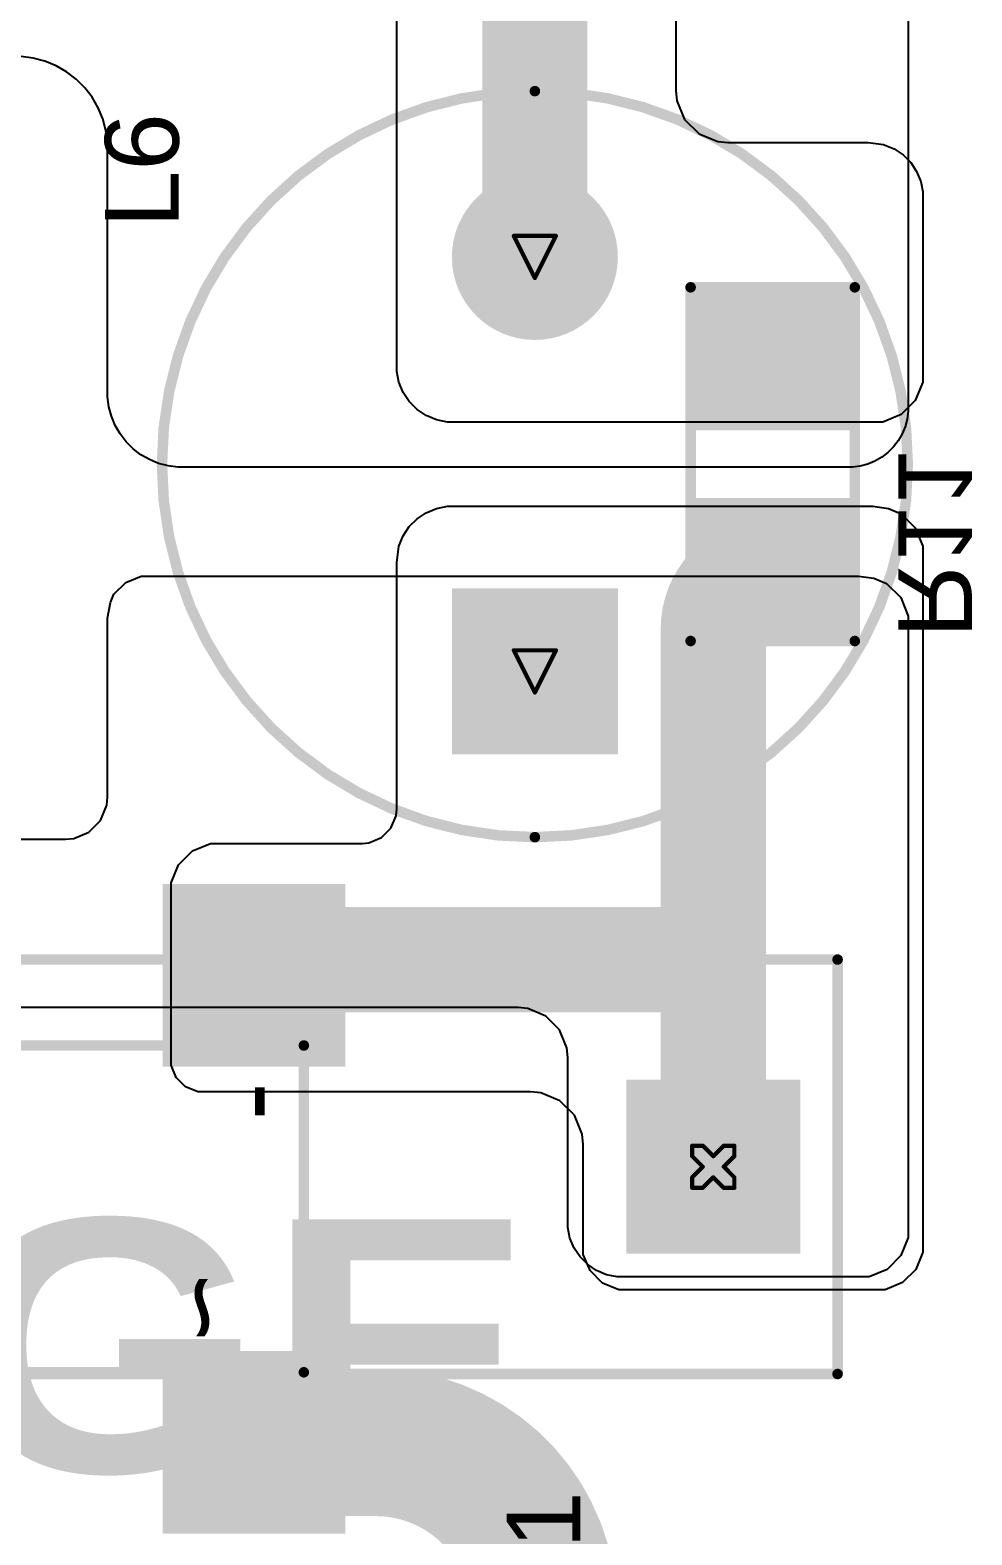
# Model space of a CAD drawing. Header units: inches. Extents: x 0 to 11.2, y -0.2 to 5.5.
# Drawn here: x 3.733 to 4.181, y 1.31 to 2.024 of the extents above; entities that cross this region are included whole.
import ezdxf

# ---------------------------------------------------------------- set-up
doc = ezdxf.new("R2010")
doc.units = ezdxf.units.IN
doc.header["$MEASUREMENT"] = 0
for name, color, linetype in [('Bottom Layer', 5, 'Continuous'), ('Bottom Overlay', 54, 'Continuous'), ('Bottom Paste', 16, 'Continuous'), ('Bottom Solder', 6, 'Continuous'), ('Drill Drawing', 1, 'Continuous'), ('Multi-Layer', 9, 'Continuous'), ('Pad Holes', 156, 'Continuous'), ('Top Layer', 1, 'Continuous'), ('Top Overlay', 2, 'Continuous'), ('Top Solder', 216, 'Continuous')]:
    doc.layers.add(name, color=color, linetype=linetype)
doc.styles.add('Arial', font='', dxfattribs={"height": 0.2})
doc.styles.add('Arial Black', font='', dxfattribs={"height": 0.2})
doc.styles.get('Arial').set_extended_font_data('Arial')
doc.styles.get('Arial Black').set_extended_font_data('Arial Black')

# ---------------------------------------------------------------- blocks, each defined once
blk = doc.blocks.new('R___1206_B_39')
at = {"layer": 'Bottom Layer'}
for points in [[(-0.08, 0.035), (-0.02, 0.035), (-0.02, -0.035), (-0.08, -0.035)], [(0.02, 0.035), (0.08, 0.035), (0.08, -0.035), (0.02, -0.035)]]:
    blk.add_hatch(color=5, dxfattribs=at).paths.add_polyline_path(points)
at = {"layer": 'Bottom Paste'}
for points in [[(-0.08, 0.035), (-0.02, 0.035), (-0.02, -0.035), (-0.08, -0.035)], [(0.02, 0.035), (0.08, 0.035), (0.08, -0.035), (0.02, -0.035)]]:
    blk.add_hatch(color=16, dxfattribs=at).paths.add_polyline_path(points)
at = {"layer": 'Bottom Solder'}
for points in [[(-0.084, 0.039), (-0.016, 0.039), (-0.016, -0.039), (-0.084, -0.039)], [(0.016, 0.039), (0.084, 0.039), (0.084, -0.039), (0.016, -0.039)]]:
    blk.add_hatch(color=6, dxfattribs=at).paths.add_polyline_path(points)
at = {"layer": 'Bottom Overlay'}
for points in [[(-0.084, 0.039, 0.005, 0.005, 0), (-0.084, -0.039, 0.005, 0.005, 0)], [(-0.084, 0.039, 0.005, 0.005, 0), (0.084, 0.039, 0.005, 0.005, 0)], [(0.084, 0.039, 0.005, 0.005, 0), (0.084, -0.039, 0.005, 0.005, 0)], [(-0.084, -0.039, 0.005, 0.005, 0), (0.084, -0.039, 0.005, 0.005, 0)]]:
    blk.add_lwpolyline(points, format="xyseb", dxfattribs=at)
for points in [[(-0.08525, 0.039, 0.0025, 0.0025, 1), (-0.08275, 0.039, 0.0025, 0.0025, 1)], [(-0.08525, 0.039, 0.0025, 0.0025, 1), (-0.08275, 0.039, 0.0025, 0.0025, 1)], [(0.08275, 0.039, 0.0025, 0.0025, 1), (0.08525, 0.039, 0.0025, 0.0025, 1)], [(0.08275, 0.039, 0.0025, 0.0025, 1), (0.08525, 0.039, 0.0025, 0.0025, 1)], [(-0.08525, -0.039, 0.0025, 0.0025, 1), (-0.08275, -0.039, 0.0025, 0.0025, 1)], [(-0.08525, -0.039, 0.0025, 0.0025, 1), (-0.08275, -0.039, 0.0025, 0.0025, 1)], [(0.08275, -0.039, 0.0025, 0.0025, 1), (0.08525, -0.039, 0.0025, 0.0025, 1)], [(0.08275, -0.039, 0.0025, 0.0025, 1), (0.08525, -0.039, 0.0025, 0.0025, 1)]]:
    blk.add_lwpolyline(points, format="xyseb", close=True, dxfattribs=at)
blk = doc.blocks.new('PK0810_471MB_52')
at = {"layer": 'Bottom Layer'}
blk.add_hatch(color=5, dxfattribs=at).paths.add_polyline_path([(-0.133853, 0.035433), (-0.062987, 0.035433), (-0.062987, -0.035433), (-0.133853, -0.035433)])
h = blk.add_hatch(color=5, dxfattribs=at)
edge = h.paths.add_edge_path()
edge.add_arc((0.09843, 0), 0.035433, 0, 360)
at = {"layer": 'Bottom Solder'}
blk.add_hatch(color=6, dxfattribs=at).paths.add_polyline_path([(-0.137853, 0.039433), (-0.058987, 0.039433), (-0.058987, -0.039433), (-0.137853, -0.039433)])
h = blk.add_hatch(color=6, dxfattribs=at)
edge = h.paths.add_edge_path()
edge.add_arc((0.09843, 0), 0.039433, 0, 360)
at = {"layer": 'Multi-Layer'}
blk.add_hatch(color=9, dxfattribs=at).paths.add_polyline_path([(-0.133853, 0.035433), (-0.062987, 0.035433), (-0.062987, -0.035433), (-0.133853, -0.035433)])
h = blk.add_hatch(color=9, dxfattribs=at)
edge = h.paths.add_edge_path()
edge.add_arc((0.09843, 0), 0.035433, 0, 360)
at = {"layer": 'Pad Holes'}
h = blk.add_hatch(color=7, dxfattribs=at)
edge = h.paths.add_edge_path()
edge.add_arc((-0.098429, 0), 0.019685, 0, 360)
h = blk.add_hatch(color=7, dxfattribs=at)
edge = h.paths.add_edge_path()
edge.add_arc((0.098429, 0), 0.019685, 0, 360)
at = {"layer": 'Top Layer'}
blk.add_hatch(color=1, dxfattribs=at).paths.add_polyline_path([(-0.133853, 0.035433), (-0.062987, 0.035433), (-0.062987, -0.035433), (-0.133853, -0.035433)])
h = blk.add_hatch(color=1, dxfattribs=at)
edge = h.paths.add_edge_path()
edge.add_arc((0.09843, 0), 0.035433, 0, 360)
at = {"layer": 'Top Solder'}
blk.add_hatch(color=216, dxfattribs=at).paths.add_polyline_path([(-0.137853, 0.039433), (-0.058987, 0.039433), (-0.058987, -0.039433), (-0.137853, -0.039433)])
h = blk.add_hatch(color=216, dxfattribs=at)
edge = h.paths.add_edge_path()
edge.add_arc((0.09843, 0), 0.039433, 0, 360)
at = {"layer": 'Top Overlay'}
for points in [[(0.17717, 0, 0.005, 0.005, 1), (-0.17717, 0, 0.005, 0.005, 1)], [(-0.17842, 0, 0.0025, 0.0025, 1), (-0.17592, 0, 0.0025, 0.0025, 1)], [(0.17592, 0, 0.0025, 0.0025, 1), (0.17842, 0, 0.0025, 0.0025, 1)]]:
    blk.add_lwpolyline(points, format="xyseb", close=True, dxfattribs=at)
blk = doc.blocks.new('KP103J1000VP15_72')
at = {"layer": 'Bottom Layer'}
blk.add_hatch(color=5, dxfattribs=at).paths.add_polyline_path([(-0.33465, 0.03937), (-0.25591, 0.03937), (-0.25591, -0.03937), (-0.33465, -0.03937)])
h = blk.add_hatch(color=5, dxfattribs=at)
edge = h.paths.add_edge_path()
edge.add_arc((0.29528, 0), 0.03937, 0, 360)
at = {"layer": 'Bottom Solder'}
blk.add_hatch(color=6, dxfattribs=at).paths.add_polyline_path([(-0.33661, 0.04134), (-0.25394, 0.04134), (-0.25394, -0.04134), (-0.33661, -0.04134)])
h = blk.add_hatch(color=6, dxfattribs=at)
edge = h.paths.add_edge_path()
edge.add_arc((0.29528, 0), 0.04134, 0, 360)
at = {"layer": 'Multi-Layer'}
blk.add_hatch(color=9, dxfattribs=at).paths.add_polyline_path([(-0.33465, 0.03937), (-0.25591, 0.03937), (-0.25591, -0.03937), (-0.33465, -0.03937)])
h = blk.add_hatch(color=9, dxfattribs=at)
edge = h.paths.add_edge_path()
edge.add_arc((0.29528, 0), 0.03937, 0, 360)
at = {"layer": 'Pad Holes'}
h = blk.add_hatch(color=7, dxfattribs=at)
edge = h.paths.add_edge_path()
edge.add_arc((-0.29528, 0), 0.02362, 0, 360)
h = blk.add_hatch(color=7, dxfattribs=at)
edge = h.paths.add_edge_path()
edge.add_arc((0.29528, 0), 0.02362, 0, 360)
at = {"layer": 'Top Layer'}
blk.add_hatch(color=1, dxfattribs=at).paths.add_polyline_path([(-0.33465, 0.03937), (-0.25591, 0.03937), (-0.25591, -0.03937), (-0.33465, -0.03937)])
h = blk.add_hatch(color=1, dxfattribs=at)
edge = h.paths.add_edge_path()
edge.add_arc((0.29528, 0), 0.03937, 0, 360)
at = {"layer": 'Top Solder'}
blk.add_hatch(color=216, dxfattribs=at).paths.add_polyline_path([(-0.33661, 0.04134), (-0.25394, 0.04134), (-0.25394, -0.04134), (-0.33661, -0.04134)])
h = blk.add_hatch(color=216, dxfattribs=at)
edge = h.paths.add_edge_path()
edge.add_arc((0.29528, 0), 0.04134, 0, 360)
at = {"layer": 'Top Overlay'}
for points in [[(0.35433, 0.09842, 0.005, 0.005, 0), (-0.35433, 0.09842, 0.005, 0.005, 0)], [(-0.35433, 0.09842, 0.005, 0.005, 0), (-0.35433, -0.09843, 0.005, 0.005, 0)], [(0.35433, 0.09842, 0.005, 0.005, 0), (0.35433, -0.09843, 0.005, 0.005, 0)], [(0.35433, -0.09843, 0.005, 0.005, 0), (-0.35433, -0.09843, 0.005, 0.005, 0)]]:
    blk.add_lwpolyline(points, format="xyseb", dxfattribs=at)
for points in [[(-0.35558, 0.09842, 0.0025, 0.0025, 1), (-0.35308, 0.09842, 0.0025, 0.0025, 1)], [(-0.35558, 0.09842, 0.0025, 0.0025, 1), (-0.35308, 0.09842, 0.0025, 0.0025, 1)], [(0.35308, 0.09842, 0.0025, 0.0025, 1), (0.35558, 0.09842, 0.0025, 0.0025, 1)], [(0.35308, 0.09842, 0.0025, 0.0025, 1), (0.35558, 0.09842, 0.0025, 0.0025, 1)], [(-0.35558, -0.09843, 0.0025, 0.0025, 1), (-0.35308, -0.09843, 0.0025, 0.0025, 1)], [(-0.35558, -0.09843, 0.0025, 0.0025, 1), (-0.35308, -0.09843, 0.0025, 0.0025, 1)], [(0.35308, -0.09843, 0.0025, 0.0025, 1), (0.35558, -0.09843, 0.0025, 0.0025, 1)], [(0.35308, -0.09843, 0.0025, 0.0025, 1), (0.35558, -0.09843, 0.0025, 0.0025, 1)]]:
    blk.add_lwpolyline(points, format="xyseb", close=True, dxfattribs=at)
blk = doc.blocks.new('LMBS_1_B_79')
at = {"layer": 'Bottom Layer'}
for points in [[(-0.15029, 0.11811), (-0.07155, 0.11811), (-0.07155, 0.03937), (-0.15029, 0.03937)], [(0.07155, 0.11811), (0.15029, 0.11811), (0.15029, 0.03937), (0.07155, 0.03937)], [(-0.15029, -0.03937), (-0.07155, -0.03937), (-0.07155, -0.11811), (-0.15029, -0.11811)], [(0.07155, -0.03937), (0.15029, -0.03937), (0.15029, -0.11811), (0.07155, -0.11811)]]:
    blk.add_hatch(color=5, dxfattribs=at).paths.add_polyline_path(points)
at = {"layer": 'Bottom Paste'}
for points in [[(-0.15029, 0.11811), (-0.07155, 0.11811), (-0.07155, 0.03937), (-0.15029, 0.03937)], [(0.07155, 0.11811), (0.15029, 0.11811), (0.15029, 0.03937), (0.07155, 0.03937)], [(-0.15029, -0.03937), (-0.07155, -0.03937), (-0.07155, -0.11811), (-0.15029, -0.11811)], [(0.07155, -0.03937), (0.15029, -0.03937), (0.15029, -0.11811), (0.07155, -0.11811)]]:
    blk.add_hatch(color=16, dxfattribs=at).paths.add_polyline_path(points)
at = {"layer": 'Bottom Solder'}
for points in [[(-0.15429, 0.12211), (-0.06755, 0.12211), (-0.06755, 0.03537), (-0.15429, 0.03537)], [(0.06755, 0.12211), (0.15429, 0.12211), (0.15429, 0.03537), (0.06755, 0.03537)], [(-0.15429, -0.03537), (-0.06755, -0.03537), (-0.06755, -0.12211), (-0.15429, -0.12211)], [(0.06755, -0.03537), (0.15429, -0.03537), (0.15429, -0.12211), (0.06755, -0.12211)]]:
    blk.add_hatch(color=6, dxfattribs=at).paths.add_polyline_path(points)
at = {"layer": 'Bottom Overlay'}
for points in [[(-0.07761, -0.10241, 0.005, 0.005, 0), (-0.07761, 0.10241, 0.005, 0.005, 0)], [(0.07761, 0.10241, 0.005, 0.005, 0), (-0.07761, 0.10241, 0.005, 0.005, 0)], [(0.07761, -0.10241, 0.005, 0.005, 0), (0.07761, 0.10241, 0.005, 0.005, 0)], [(0.07761, -0.10241, 0.005, 0.005, 0), (-0.07761, -0.10241, 0.005, 0.005, 0)]]:
    blk.add_lwpolyline(points, format="xyseb", dxfattribs=at)
for points in [[(-0.07886, 0.10241, 0.0025, 0.0025, 1), (-0.07636, 0.10241, 0.0025, 0.0025, 1)], [(-0.07886, 0.10241, 0.0025, 0.0025, 1), (-0.07636, 0.10241, 0.0025, 0.0025, 1)], [(0.07636, 0.10241, 0.0025, 0.0025, 1), (0.07886, 0.10241, 0.0025, 0.0025, 1)], [(0.07636, 0.10241, 0.0025, 0.0025, 1), (0.07886, 0.10241, 0.0025, 0.0025, 1)], [(-0.07886, -0.10241, 0.0025, 0.0025, 1), (-0.07636, -0.10241, 0.0025, 0.0025, 1)], [(-0.07886, -0.10241, 0.0025, 0.0025, 1), (-0.07636, -0.10241, 0.0025, 0.0025, 1)], [(0.07636, -0.10241, 0.0025, 0.0025, 1), (0.07886, -0.10241, 0.0025, 0.0025, 1)], [(0.07636, -0.10241, 0.0025, 0.0025, 1), (0.07886, -0.10241, 0.0025, 0.0025, 1)]]:
    blk.add_lwpolyline(points, format="xyseb", close=True, dxfattribs=at)
at = {"layer": 'Bottom Overlay', "style": 'Arial', "text_generation_flag": 2}
for s, p in [('-', (-0.06024, 0.0967)), ('+', (-0.06024, -0.05078))]:
    blk.add_text(s, height=0.03937, rotation=-180, dxfattribs=at).set_placement(p)
for p in [(0.063, 0.035), (0.063, -0.115)]:
    blk.add_text('~', height=0.03937, dxfattribs=at).set_placement(p)

msp = doc.modelspace()

# ---------------------------------------------------------------- linework, layer by layer
at = {"layer": 'Bottom Layer'}
for p, q in [((3.90735, 1.90616), (3.90735, 2.193)), ((4.04, 2.19263), (4.04, 1.99562)), ((4.04, 1.99562), (4.04048, 1.99079)), ((4.04048, 1.99079), (4.04417, 1.98186)), ((4.04417, 1.98186), (4.051, 1.97503)), ((4.051, 1.97503), (4.05993, 1.97133)), ((4.05993, 1.97133), (4.06476, 1.97086)), ((4.06476, 1.97086), (4.13135, 1.97086)), ((4.13135, 1.97086), (4.13135, 1.97086)), ((4.13135, 1.97086), (4.13135, 1.97086)), ((4.13135, 1.97086), (4.13135, 1.97086)), ((4.13135, 1.97086), (4.13869, 1.96991)), ((4.13869, 1.96991), (4.13893, 1.96986)), ((4.13893, 1.96986), (4.14367, 1.9679)), ((4.14367, 1.9679), (4.14792, 1.96505)), ((4.14792, 1.96505), (4.15155, 1.96143)), ((4.15155, 1.96143), (4.15439, 1.95717)), ((4.15439, 1.95717), (4.15635, 1.95244)), ((4.15635, 1.95244), (4.15735, 1.94742)), ((4.15735, 1.94742), (4.15735, 1.94486)), ((4.15735, 1.94486), (4.15735, 1.86185)), ((3.90735, 1.86486), (3.90735, 1.90616)), ((3.90735, 1.86223), (3.90735, 1.86486)), ((3.90838, 1.85706), (3.90735, 1.86223)), ((4.15735, 1.86185), (4.15735, 1.86185)), ((4.15735, 1.86185), (4.15735, 1.85713)), ((3.91039, 1.8522), (3.90838, 1.85706)), ((3.91331, 1.84783), (3.91039, 1.8522)), ((4.15735, 1.85713), (4.15374, 1.84842)), ((3.91703, 1.84411), (3.91331, 1.84783)), ((3.92141, 1.84118), (3.91703, 1.84411)), ((4.15374, 1.84842), (4.14707, 1.84175)), ((3.92627, 1.83917), (3.92141, 1.84118)), ((3.93143, 1.83814), (3.92627, 1.83917)), ((3.93406, 1.83814), (3.93143, 1.83814)), ((4.13364, 1.83814), (3.93406, 1.83814)), ((4.13836, 1.83814), (4.13364, 1.83814)), ((4.14707, 1.84175), (4.13836, 1.83814)), ((3.91703, 1.79218), (3.92141, 1.7951)), ((3.92141, 1.7951), (3.92627, 1.79712)), ((3.92627, 1.79712), (3.93143, 1.79814)), ((3.93143, 1.79814), (3.93406, 1.79814)), ((3.93406, 1.79814), (4.13364, 1.79814)), ((4.13364, 1.79814), (4.13364, 1.79814)), ((4.13364, 1.79814), (4.13364, 1.79814)), ((4.13364, 1.79814), (4.13364, 1.79814)), ((4.13364, 1.79814), (4.14098, 1.79706)), ((4.14098, 1.79706), (4.14707, 1.79454)), ((4.14707, 1.79454), (4.15374, 1.78787)), ((3.91039, 1.78408), (3.91331, 1.78846)), ((3.91331, 1.78846), (3.91703, 1.79218)), ((4.15374, 1.78787), (4.15735, 1.77915)), ((3.90838, 1.77922), (3.91039, 1.78408)), ((3.90735, 1.77143), (3.90834, 1.77902)), ((3.90834, 1.77902), (3.90838, 1.77922)), ((4.15735, 1.77915), (4.15735, 1.77444)), ((4.15735, 1.77444), (4.15735, 1.73293)), ((3.90735, 1.65435), (3.90735, 1.77143)), ((3.90735, 1.77143), (3.90735, 1.77143)), ((3.90735, 1.77143), (3.90735, 1.77143)), ((4.15735, 1.73293), (4.15735, 1.58284)), ((3.90459, 1.64527), (3.90703, 1.65116)), ((3.90703, 1.65116), (3.90735, 1.65435)), ((3.90008, 1.64076), (3.90459, 1.64527)), ((3.8103, 1.63445), (3.81886, 1.638)), ((3.81886, 1.638), (3.891, 1.638)), ((3.891, 1.638), (3.89419, 1.63831)), ((3.891, 1.638), (3.891, 1.638)), ((3.891, 1.638), (3.891, 1.638)), ((3.89419, 1.63831), (3.90008, 1.64076)), ((3.80374, 1.6279), (3.8103, 1.63445)), ((3.8002, 1.61934), (3.80374, 1.6279)), ((3.8002, 1.53266), (3.8002, 1.61934)), ((4.15735, 1.58284), (4.15735, 1.44835)), ((3.8026, 1.52685), (3.8002, 1.53266)), ((3.80705, 1.52241), (3.8026, 1.52685)), ((3.81286, 1.52), (3.80705, 1.52241)), ((3.971, 1.52), (3.81286, 1.52)), ((3.97588, 1.51952), (3.971, 1.52)), ((3.98489, 1.51579), (3.97588, 1.51952)), ((3.99179, 1.50889), (3.98489, 1.51579)), ((3.99451, 1.5023), (3.99179, 1.50889)), ((3.99552, 1.49988), (3.99451, 1.5023)), ((3.996, 1.495), (3.99552, 1.49988)), ((3.996, 1.447), (3.996, 1.495)), ((3.996, 1.495), (3.996, 1.495)), ((3.996, 1.495), (3.996, 1.495)), ((3.996, 1.495), (3.996, 1.495)), ((3.996, 1.44282), (3.996, 1.447)), ((4.15735, 1.4439), (4.15395, 1.43569)), ((4.15735, 1.44835), (4.15735, 1.44835)), ((4.15735, 1.44835), (4.15735, 1.4439)), ((3.9992, 1.4351), (3.996, 1.44282)), ((4.0051, 1.4292), (3.9992, 1.4351)), ((4.15395, 1.43569), (4.14766, 1.4294)), ((4.01282, 1.426), (4.0051, 1.4292)), ((4.017, 1.426), (4.01282, 1.426)), ((4.13945, 1.426), (4.017, 1.426)), ((4.017, 1.426), (4.017, 1.426)), ((4.14766, 1.4294), (4.13945, 1.426))]:
    msp.add_line(p, q, dxfattribs=at)
for points in [[(3.973, 1.91657, 0.05, 0.05, 0), (3.973, 2.14466, 0.05, 0.05, 0)], [(4.05777, 1.73991, 0.05, 0.05, -0.414214), (4.086, 1.76814, 0.05, 0.05, 0)], [(4.05777, 1.58284, 0.05, 0.05, 0), (4.05777, 1.73991, 0.05, 0.05, 0)], [(3.83957, 1.57533, 0.05, 0.05, -0.414214), (3.84708, 1.58284, 0.05, 0.05, 0)], [(3.84708, 1.58284, 0.05, 0.05, 0), (4.05777, 1.58284, 0.05, 0.05, 0)], [(4.05777, 1.48441, 0.05, 0.05, 0), (4.05777, 1.58284, 0.05, 0.05, 0)], [(3.83957, 1.35349, 0.07, 0.07, 0), (3.89751, 1.35349, 0.07, 0.07, 0)], [(3.83957, 1.35349, 0.07, 0.07, 0), (3.84394, 1.34912, 0.07, 0.07, 0)], [(3.89751, 1.35349, 0.07, 0.07, -0.414214), (3.977, 1.274, 0.07, 0.07, 0)]]:
    msp.add_lwpolyline(points, format="xyseb", dxfattribs=at)
for points in [[(3.9605, 1.91657, 0.025, 0.025, 1), (3.9855, 1.91657, 0.025, 0.025, 1)], [(4.0735, 1.76814, 0.025, 0.025, 1), (4.0985, 1.76814, 0.025, 0.025, 1)], [(4.04527, 1.73991, 0.025, 0.025, 1), (4.07027, 1.73991, 0.025, 0.025, 1)], [(4.04527, 1.73991, 0.025, 0.025, 1), (4.07027, 1.73991, 0.025, 0.025, 1)], [(3.83458, 1.58284, 0.025, 0.025, 1), (3.85958, 1.58284, 0.025, 0.025, 1)], [(3.83458, 1.58284, 0.025, 0.025, 1), (3.85958, 1.58284, 0.025, 0.025, 1)], [(4.04527, 1.58284, 0.025, 0.025, 1), (4.07027, 1.58284, 0.025, 0.025, 1)], [(4.04527, 1.58284, 0.025, 0.025, 1), (4.07027, 1.58284, 0.025, 0.025, 1)], [(4.04527, 1.58284, 0.025, 0.025, 1), (4.07027, 1.58284, 0.025, 0.025, 1)], [(3.82707, 1.57533, 0.025, 0.025, 1), (3.85207, 1.57533, 0.025, 0.025, 1)], [(4.04527, 1.48441, 0.025, 0.025, 1), (4.07027, 1.48441, 0.025, 0.025, 1)], [(3.82207, 1.35349, 0.035, 0.035, 1), (3.85707, 1.35349, 0.035, 0.035, 1)], [(3.82207, 1.35349, 0.035, 0.035, 1), (3.85707, 1.35349, 0.035, 0.035, 1)], [(3.88001, 1.35349, 0.035, 0.035, 1), (3.91501, 1.35349, 0.035, 0.035, 1)], [(3.88001, 1.35349, 0.035, 0.035, 1), (3.91501, 1.35349, 0.035, 0.035, 1)], [(3.82644, 1.34912, 0.035, 0.035, 1), (3.86144, 1.34912, 0.035, 0.035, 1)]]:
    msp.add_lwpolyline(points, format="xyseb", close=True, dxfattribs=at)
at = {"layer": 'Drill Drawing'}
for points in [[(3.963, 1.92657, 0.002, 0.002, 0), (3.983, 1.92657, 0.002, 0.002, 0)], [(3.963, 1.92657, 0.002, 0.002, 0), (3.973, 1.90657, 0.002, 0.002, 0)], [(3.973, 1.90657, 0.002, 0.002, 0), (3.983, 1.92657, 0.002, 0.002, 0)], [(3.963, 1.72971, 0.002, 0.002, 0), (3.983, 1.72971, 0.002, 0.002, 0)], [(3.963, 1.72971, 0.002, 0.002, 0), (3.973, 1.70971, 0.002, 0.002, 0)], [(3.973, 1.70971, 0.002, 0.002, 0), (3.983, 1.72971, 0.002, 0.002, 0)], [(4.04777, 1.48941, 0.002, 0.002, 0), (4.04777, 1.49441, 0.002, 0.002, 0)], [(4.04777, 1.49441, 0.002, 0.002, 0), (4.05277, 1.49441, 0.002, 0.002, 0)], [(4.05277, 1.49441, 0.002, 0.002, 0), (4.05777, 1.48941, 0.002, 0.002, 0)], [(4.05777, 1.48941, 0.002, 0.002, 0), (4.06277, 1.49441, 0.002, 0.002, 0)], [(4.06277, 1.49441, 0.002, 0.002, 0), (4.06777, 1.49441, 0.002, 0.002, 0)], [(4.06777, 1.48941, 0.002, 0.002, 0), (4.06777, 1.49441, 0.002, 0.002, 0)], [(4.04777, 1.48941, 0.002, 0.002, 0), (4.05277, 1.48441, 0.002, 0.002, 0)], [(4.06277, 1.48441, 0.002, 0.002, 0), (4.06777, 1.48941, 0.002, 0.002, 0)], [(4.04777, 1.47941, 0.002, 0.002, 0), (4.05277, 1.48441, 0.002, 0.002, 0)], [(4.04777, 1.47441, 0.002, 0.002, 0), (4.04777, 1.47941, 0.002, 0.002, 0)], [(4.05277, 1.47441, 0.002, 0.002, 0), (4.05777, 1.47941, 0.002, 0.002, 0)], [(4.05777, 1.47941, 0.002, 0.002, 0), (4.06277, 1.47441, 0.002, 0.002, 0)], [(4.06277, 1.48441, 0.002, 0.002, 0), (4.06777, 1.47941, 0.002, 0.002, 0)], [(4.06777, 1.47441, 0.002, 0.002, 0), (4.06777, 1.47941, 0.002, 0.002, 0)], [(4.04777, 1.47441, 0.002, 0.002, 0), (4.05277, 1.47441, 0.002, 0.002, 0)], [(4.06277, 1.47441, 0.002, 0.002, 0), (4.06777, 1.47441, 0.002, 0.002, 0)]]:
    msp.add_lwpolyline(points, format="xyseb", dxfattribs=at)
for points in [[(3.9625, 1.92657, 0.001, 0.001, 1), (3.9635, 1.92657, 0.001, 0.001, 1)], [(3.9625, 1.92657, 0.001, 0.001, 1), (3.9635, 1.92657, 0.001, 0.001, 1)], [(3.9825, 1.92657, 0.001, 0.001, 1), (3.9835, 1.92657, 0.001, 0.001, 1)], [(3.9825, 1.92657, 0.001, 0.001, 1), (3.9835, 1.92657, 0.001, 0.001, 1)], [(3.9725, 1.90657, 0.001, 0.001, 1), (3.9735, 1.90657, 0.001, 0.001, 1)], [(3.9725, 1.90657, 0.001, 0.001, 1), (3.9735, 1.90657, 0.001, 0.001, 1)], [(3.9625, 1.72971, 0.001, 0.001, 1), (3.9635, 1.72971, 0.001, 0.001, 1)], [(3.9625, 1.72971, 0.001, 0.001, 1), (3.9635, 1.72971, 0.001, 0.001, 1)], [(3.9825, 1.72971, 0.001, 0.001, 1), (3.9835, 1.72971, 0.001, 0.001, 1)], [(3.9825, 1.72971, 0.001, 0.001, 1), (3.9835, 1.72971, 0.001, 0.001, 1)], [(3.9725, 1.70971, 0.001, 0.001, 1), (3.9735, 1.70971, 0.001, 0.001, 1)], [(3.9725, 1.70971, 0.001, 0.001, 1), (3.9735, 1.70971, 0.001, 0.001, 1)], [(4.04727, 1.49441, 0.001, 0.001, 1), (4.04827, 1.49441, 0.001, 0.001, 1)], [(4.04727, 1.49441, 0.001, 0.001, 1), (4.04827, 1.49441, 0.001, 0.001, 1)], [(4.05227, 1.49441, 0.001, 0.001, 1), (4.05327, 1.49441, 0.001, 0.001, 1)], [(4.05227, 1.49441, 0.001, 0.001, 1), (4.05327, 1.49441, 0.001, 0.001, 1)], [(4.06227, 1.49441, 0.001, 0.001, 1), (4.06327, 1.49441, 0.001, 0.001, 1)], [(4.06227, 1.49441, 0.001, 0.001, 1), (4.06327, 1.49441, 0.001, 0.001, 1)], [(4.06727, 1.49441, 0.001, 0.001, 1), (4.06827, 1.49441, 0.001, 0.001, 1)], [(4.06727, 1.49441, 0.001, 0.001, 1), (4.06827, 1.49441, 0.001, 0.001, 1)], [(4.04727, 1.48941, 0.001, 0.001, 1), (4.04827, 1.48941, 0.001, 0.001, 1)], [(4.04727, 1.48941, 0.001, 0.001, 1), (4.04827, 1.48941, 0.001, 0.001, 1)], [(4.05727, 1.48941, 0.001, 0.001, 1), (4.05827, 1.48941, 0.001, 0.001, 1)], [(4.05727, 1.48941, 0.001, 0.001, 1), (4.05827, 1.48941, 0.001, 0.001, 1)], [(4.06727, 1.48941, 0.001, 0.001, 1), (4.06827, 1.48941, 0.001, 0.001, 1)], [(4.06727, 1.48941, 0.001, 0.001, 1), (4.06827, 1.48941, 0.001, 0.001, 1)], [(4.04727, 1.47941, 0.001, 0.001, 1), (4.04827, 1.47941, 0.001, 0.001, 1)], [(4.04727, 1.47941, 0.001, 0.001, 1), (4.04827, 1.47941, 0.001, 0.001, 1)], [(4.05227, 1.48441, 0.001, 0.001, 1), (4.05327, 1.48441, 0.001, 0.001, 1)], [(4.05227, 1.48441, 0.001, 0.001, 1), (4.05327, 1.48441, 0.001, 0.001, 1)], [(4.05727, 1.47941, 0.001, 0.001, 1), (4.05827, 1.47941, 0.001, 0.001, 1)], [(4.05727, 1.47941, 0.001, 0.001, 1), (4.05827, 1.47941, 0.001, 0.001, 1)], [(4.06227, 1.48441, 0.001, 0.001, 1), (4.06327, 1.48441, 0.001, 0.001, 1)], [(4.06227, 1.48441, 0.001, 0.001, 1), (4.06327, 1.48441, 0.001, 0.001, 1)], [(4.06727, 1.47941, 0.001, 0.001, 1), (4.06827, 1.47941, 0.001, 0.001, 1)], [(4.06727, 1.47941, 0.001, 0.001, 1), (4.06827, 1.47941, 0.001, 0.001, 1)], [(4.04727, 1.47441, 0.001, 0.001, 1), (4.04827, 1.47441, 0.001, 0.001, 1)], [(4.04727, 1.47441, 0.001, 0.001, 1), (4.04827, 1.47441, 0.001, 0.001, 1)], [(4.05227, 1.47441, 0.001, 0.001, 1), (4.05327, 1.47441, 0.001, 0.001, 1)], [(4.05227, 1.47441, 0.001, 0.001, 1), (4.05327, 1.47441, 0.001, 0.001, 1)], [(4.06227, 1.47441, 0.001, 0.001, 1), (4.06327, 1.47441, 0.001, 0.001, 1)], [(4.06227, 1.47441, 0.001, 0.001, 1), (4.06327, 1.47441, 0.001, 0.001, 1)], [(4.06727, 1.47441, 0.001, 0.001, 1), (4.06827, 1.47441, 0.001, 0.001, 1)], [(4.06727, 1.47441, 0.001, 0.001, 1), (4.06827, 1.47441, 0.001, 0.001, 1)]]:
    msp.add_lwpolyline(points, format="xyseb", close=True, dxfattribs=at)
at = {"layer": 'Top Layer'}
for p, q in [((4.1504, 2.17859), (4.15041, 1.84509)), ((3.73468, 2.01104), (3.72899, 2.01178)), ((3.74023, 2.00955), (3.73468, 2.01104)), ((3.74553, 2.00735), (3.74023, 2.00955)), ((3.7505, 2.00448), (3.74553, 2.00735)), ((3.75505, 2.00099), (3.7505, 2.00448)), ((3.75911, 1.99693), (3.75505, 2.00099)), ((3.7626, 1.99238), (3.75911, 1.99693)), ((3.76547, 1.98741), (3.7626, 1.99238)), ((3.76767, 1.9821), (3.76547, 1.98741)), ((3.76916, 1.97656), (3.76767, 1.9821)), ((3.76991, 1.97087), (3.76916, 1.97656)), ((3.77, 1.96801), (3.76991, 1.97087)), ((3.77, 1.968), (3.77, 1.96801)), ((3.77, 1.85244), (3.77, 1.968)), ((3.77, 1.85009), (3.77, 1.85244)), ((3.77061, 1.84544), (3.77, 1.85009)), ((3.77183, 1.84091), (3.77061, 1.84544)), ((4.15041, 1.84509), (4.15041, 1.84322)), ((3.77362, 1.83658), (3.77183, 1.84091)), ((4.14992, 1.83953), (4.14896, 1.83593)), ((4.15041, 1.84322), (4.14992, 1.83953)), ((3.77597, 1.83252), (3.77362, 1.83658)), ((3.77882, 1.8288), (3.77597, 1.83252)), ((4.14753, 1.83248), (4.14567, 1.82926)), ((4.14896, 1.83593), (4.14753, 1.83248)), ((3.78214, 1.82548), (3.77882, 1.8288)), ((3.78586, 1.82262), (3.78214, 1.82548)), ((3.78992, 1.82028), (3.78586, 1.82262)), ((4.14076, 1.82367), (4.13781, 1.8214)), ((4.1434, 1.8263), (4.14076, 1.82367)), ((4.14567, 1.82926), (4.1434, 1.8263)), ((3.79426, 1.81848), (3.78992, 1.82028)), ((3.79879, 1.81727), (3.79426, 1.81848)), ((3.80344, 1.81666), (3.79879, 1.81727)), ((3.80578, 1.81666), (3.80344, 1.81666)), ((4.12384, 1.81666), (3.80578, 1.81666)), ((4.12754, 1.81714), (4.12384, 1.81666)), ((4.13114, 1.81811), (4.12754, 1.81714)), ((4.13458, 1.81953), (4.13114, 1.81811)), ((4.13781, 1.8214), (4.13458, 1.81953)), ((3.77304, 1.75633), (3.77867, 1.76195)), ((3.77867, 1.76195), (3.78602, 1.765)), ((3.78602, 1.765), (3.79, 1.765)), ((3.79, 1.765), (3.90735, 1.765)), ((3.90735, 1.765), (4.12671, 1.765)), ((4.12671, 1.765), (4.12671, 1.765)), ((4.12671, 1.765), (4.12671, 1.765)), ((4.12671, 1.765), (4.12671, 1.765)), ((4.12671, 1.765), (4.13404, 1.76392)), ((4.13404, 1.76392), (4.14013, 1.76139)), ((4.14013, 1.76139), (4.1468, 1.75473)), ((3.77, 1.745), (3.77142, 1.75241)), ((3.77142, 1.75241), (3.77304, 1.75633)), ((4.1468, 1.75473), (4.15041, 1.74602)), ((3.77, 1.66), (3.77, 1.745)), ((4.15041, 1.74602), (4.15041, 1.74131)), ((4.15041, 1.74131), (4.15041, 1.45541)), ((3.76962, 1.6561), (3.77, 1.66)), ((3.76663, 1.64889), (3.76962, 1.6561)), ((3.76111, 1.64337), (3.76663, 1.64889)), ((3.665, 1.64), (3.75, 1.64)), ((3.75, 1.64), (3.7539, 1.64038)), ((3.7539, 1.64038), (3.76111, 1.64337)), ((3.965, 1.56), (3.42888, 1.56)), ((3.96962, 1.55955), (3.965, 1.56)), ((3.97815, 1.55601), (3.96962, 1.55955)), ((3.98469, 1.54948), (3.97815, 1.55601)), ((3.98711, 1.54362), (3.98469, 1.54948)), ((3.98822, 1.54094), (3.98711, 1.54362)), ((3.98868, 1.53632), (3.98822, 1.54094)), ((3.98868, 1.4581), (3.98868, 1.53632)), ((3.98868, 1.53632), (3.98868, 1.53632)), ((3.98868, 1.53632), (3.98868, 1.53632)), ((3.98868, 1.53632), (3.98868, 1.53632)), ((3.98868, 1.45555), (3.98868, 1.4581)), ((3.98967, 1.45053), (3.98868, 1.45555)), ((4.15041, 1.45541), (4.15041, 1.45541)), ((4.15041, 1.45541), (4.15041, 1.45078)), ((3.99163, 1.44581), (3.98967, 1.45053)), ((3.99447, 1.44156), (3.99163, 1.44581)), ((4.15041, 1.45078), (4.14687, 1.44223)), ((3.99809, 1.43794), (3.99447, 1.44156)), ((4.00234, 1.4351), (3.99809, 1.43794)), ((4.14687, 1.44223), (4.14032, 1.43569)), ((4.00706, 1.43315), (4.00234, 1.4351)), ((4.01207, 1.43215), (4.00706, 1.43315)), ((4.01463, 1.43215), (4.01207, 1.43215)), ((4.12715, 1.43215), (4.01463, 1.43215)), ((4.13178, 1.43215), (4.12715, 1.43215)), ((4.14032, 1.43569), (4.13178, 1.43215))]:
    msp.add_line(p, q, dxfattribs=at)

# ---------------------------------------------------------------- block references
for name, p, rotation in [('PK0810_471MB_52', (3.973, 1.81814), 90), ('R___1206_B_39', (4.086, 1.81814), 90), ('LMBS_1_B_79', (3.76083, 1.46441), 270), ('KP103J1000VP15_72', (3.7625, 1.48441), 180)]:
    msp.add_blockref(name, p, dxfattribs=dict(rotation=rotation))

# ---------------------------------------------------------------- texts
at = {"layer": 'Bottom Overlay', "style": 'Arial', "text_generation_flag": 2}
msp.add_text('R11', height=0.035, rotation=270, dxfattribs=at).set_placement((4.14565, 1.73558))
at = {"layer": 'Top Overlay'}
for s, height, rotation, style, p in [('L6', 0.035, 90, 'Arial', (3.80379, 1.93043)), ('HIGH VOLTAGE', 0.12, 360, 'Arial Black', (2.51255, 1.3394)), ('RV1', 0.035, 90, 'Arial', (3.99465, 1.23519))]:
    msp.add_text(s, height=height, rotation=rotation, dxfattribs=dict(at, style=style)).set_placement(p)

doc.saveas('drawing.dxf')
